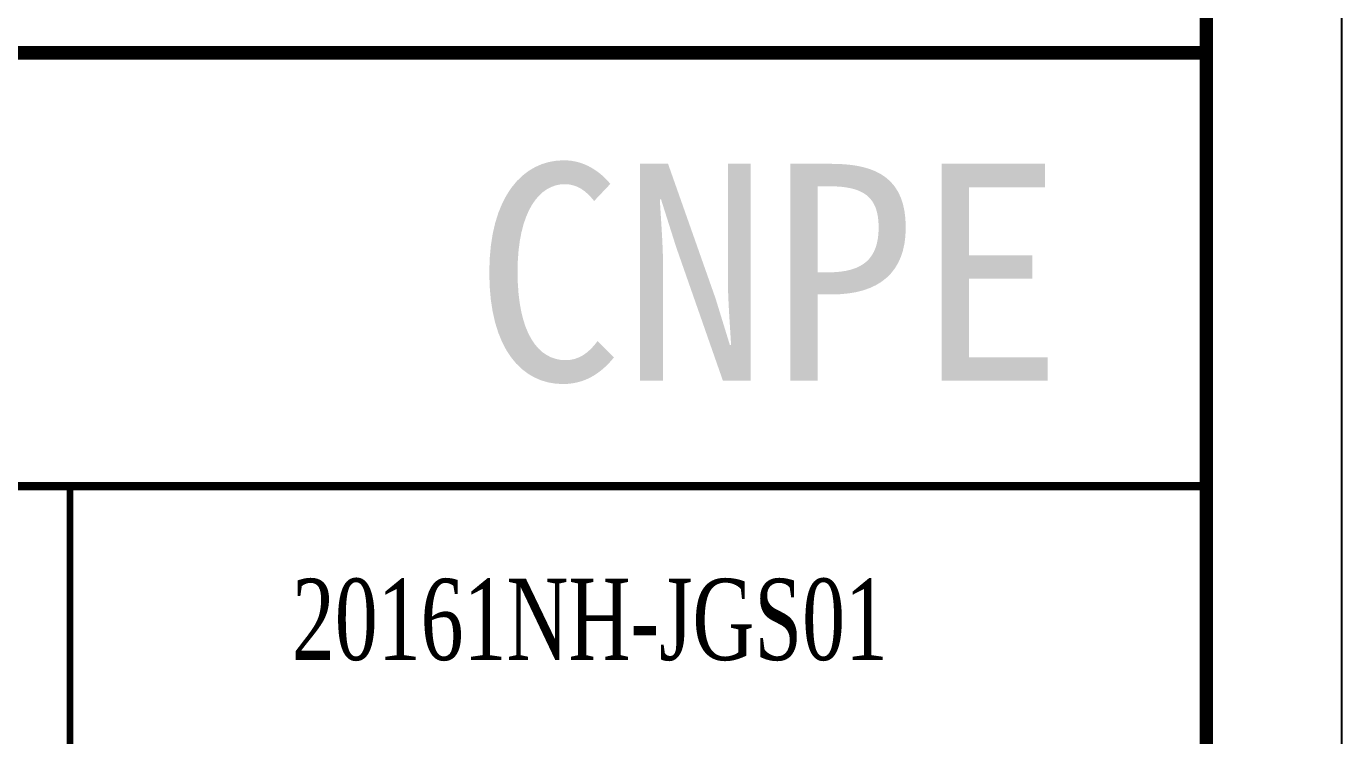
# Model space of a CAD drawing. Header units: inches. Extents: x 6 to 109360, y -14990 to 740552.
# Drawn here: x 377.6 to 426.21, y -11220.82 to -11194.63 of the extents above; entities that cross this region are included whole.
import ezdxf

# ---------------------------------------------------------------- set-up
doc = ezdxf.new("R2010")
doc.units = ezdxf.units.IN
doc.header["$MEASUREMENT"] = 0
for name, color, linetype in [('1', 7, 'Continuous'), ('BORDER', 7, 'Continuous'), ('PUB_TEXT', 7, 'Continuous')]:
    doc.layers.add(name, color=color, linetype=linetype)
doc.styles.add('宋体', font='', dxfattribs={"width": 0.7})
doc.styles.get('宋体').set_extended_font_data('SimSun')

# ---------------------------------------------------------------- blocks, each defined once
blk = doc.blocks.new('图签')
at = {"layer": '1', "color": 7, "const_width": 0.5}
for points in [[(-180, 0), (0, 0), (0, 131.762), (-180, 131.762)], [(-180, 58), (0, 58), (0, 0), (-180, 0)]]:
    blk.add_lwpolyline(points, close=True, dxfattribs=at)
at = {"layer": '1', "color": 7}
for points, const_width in [([(-180, 42), (0, 42)], 0.3), ([(-42, 42), (-42, 32)], 0.25)]:
    blk.add_lwpolyline(points, dxfattribs=dict(at, const_width=const_width))
at = {"linetype": 'Continuous', "insert": (-22.782, 37.062), "char_height": 3, "attachment_point": 5, "style": '宋体'}
blk.add_mtext_dynamic_manual_height_columns('{\\fTimes New Roman|b0|i0|c0|p18;20161NH-JGS01}', width=17.30878, gutter_width=1, heights=[-3.067], dxfattribs=at)
at = {"layer": 'PUB_TEXT', "color": 7, "style": '宋体'}
blk.add_text('CNPE', height=8, dxfattribs=at).set_placement((-27.046, 45.903))
blk = doc.blocks.new('*U127')
blk.add_blockref('图签', (0, 0))

msp = doc.modelspace()

# ---------------------------------------------------------------- linework, layer by layer
at = {"layer": 'BORDER', "color": 7, "linetype": 'Continuous'}
msp.add_lwpolyline([(6.21035, -11258.6134), (426.21035, -11258.6134), (426.21035, -10961.6134), (6.21035, -10961.6134)], close=True, dxfattribs=at)
at = {"layer": 'BORDER', "color": 1, "linetype": 'Continuous', "const_width": 0.5}
msp.add_lwpolyline([(31.21035, -11253.6134), (421.21035, -11253.6134), (421.21035, -10966.6134), (31.21035, -10966.6134)], close=True, dxfattribs=at)

# ---------------------------------------------------------------- block references
msp.add_blockref('*U127', (421.21035, -11253.6134))

doc.saveas('drawing.dxf')
